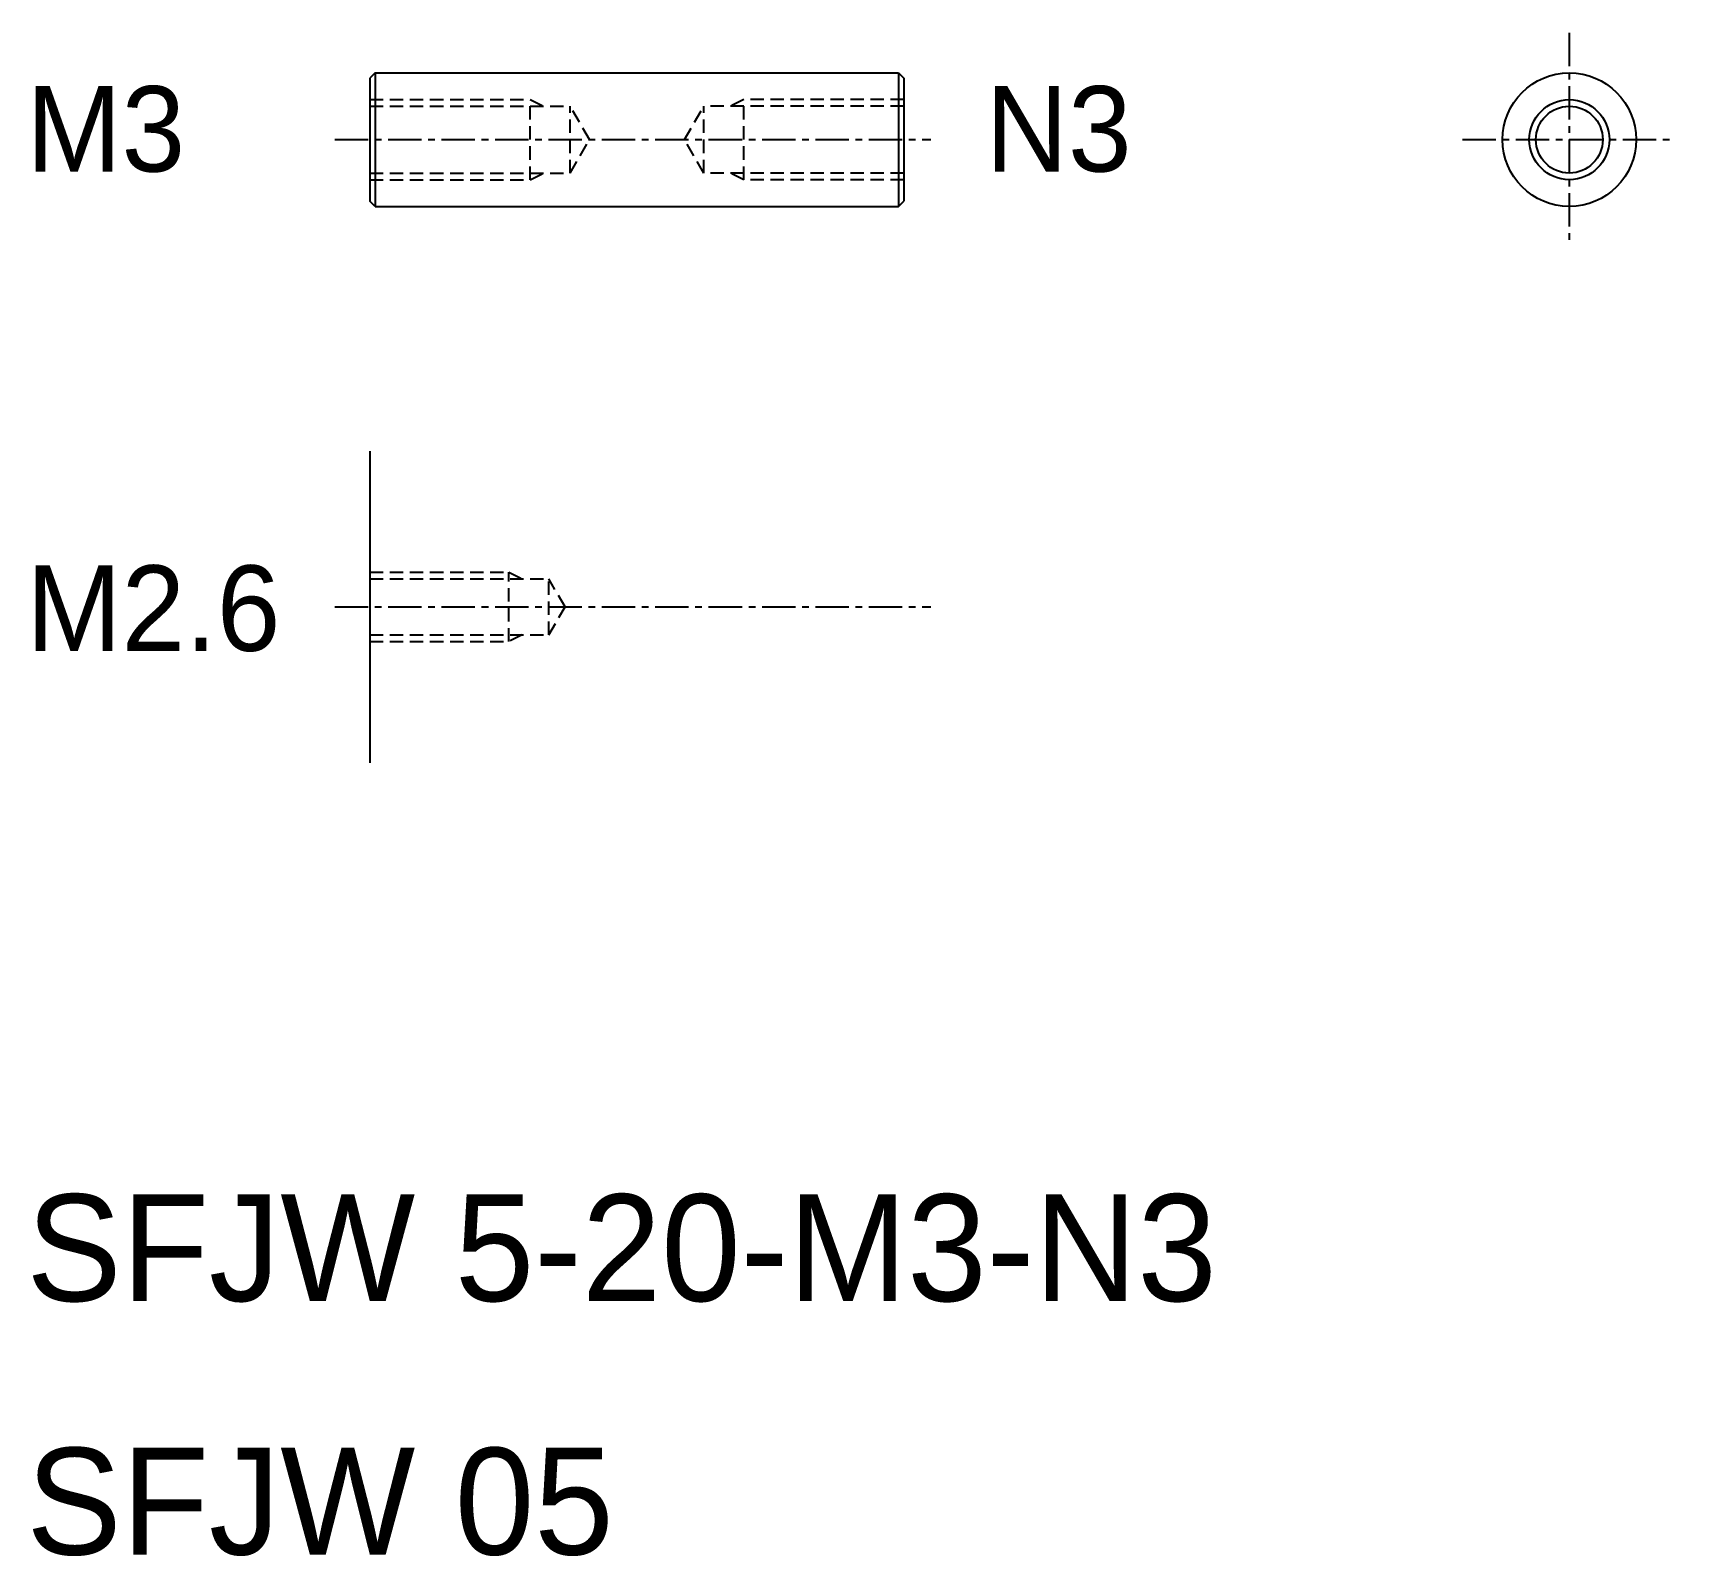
# Model space of a CAD drawing. Extents: x 64.6 to 126.1, y 75.2 to 132.3.
import ezdxf

# ---------------------------------------------------------------- set-up
doc = ezdxf.new("R2010")
doc.units = 0
doc.linetypes.add('CENTER', pattern=[2, 1.25, -0.25, 0.25, -0.25])
doc.linetypes.add('DASHED', pattern=[0.75, 0.5, -0.25])
doc.layers.get('0').update_dxf_attribs({"linetype": 'CONTINUOUS'})
doc.layers.add('CENTER', color=1, linetype='CENTER')

msp = doc.modelspace()

# ---------------------------------------------------------------- linework, layer by layer
at = {"color": 7, "linetype": 'CONTINUOUS'}
for p, q in [((77.381, 130.783), (77.181, 130.583)), ((77.181, 130.583), (77.181, 125.983)), ((77.381, 130.783), (77.381, 125.783)), ((77.381, 130.783), (96.981, 130.783)), ((96.981, 130.783), (96.981, 125.783)), ((96.981, 130.783), (97.181, 130.583)), ((97.181, 130.583), (97.181, 125.983)), ((77.381, 125.783), (77.181, 125.983)), ((77.381, 125.783), (96.981, 125.783)), ((96.981, 125.783), (97.181, 125.983)), ((77.181, 116.616), (77.181, 104.95))]:
    msp.add_line(p, q, dxfattribs=at)
at = {"color": 3, "linetype": 'DASHED'}
for p, q in [((77.181, 129.783), (83.181, 129.783)), ((77.181, 129.533), (84.681, 129.533)), ((83.181, 129.783), (83.681, 129.533)), ((83.181, 126.783), (83.181, 129.783)), ((84.681, 127.033), (84.681, 129.533)), ((85.403, 128.283), (84.681, 129.533)), ((88.959, 128.283), (89.681, 129.533)), ((97.181, 129.533), (89.681, 129.533)), ((89.681, 127.033), (89.681, 129.533)), ((91.181, 129.783), (90.681, 129.533)), ((97.181, 129.783), (91.181, 129.783)), ((91.181, 126.783), (91.181, 129.783)), ((84.681, 127.033), (85.403, 128.283)), ((89.681, 127.033), (88.959, 128.283)), ((77.181, 127.033), (84.681, 127.033)), ((77.181, 126.783), (83.181, 126.783)), ((83.181, 126.783), (83.681, 127.033)), ((97.181, 127.033), (89.681, 127.033)), ((91.181, 126.783), (90.681, 127.033)), ((97.181, 126.783), (91.181, 126.783)), ((77.181, 112.083), (82.381, 112.083)), ((82.381, 112.083), (82.881, 111.833)), ((82.381, 109.483), (82.381, 112.083)), ((77.181, 111.833), (83.881, 111.833)), ((83.881, 109.733), (83.881, 111.833)), ((84.487, 110.783), (83.881, 111.833)), ((83.881, 109.733), (84.487, 110.783)), ((77.181, 109.733), (83.881, 109.733)), ((82.881, 109.733), (82.381, 109.483)), ((77.181, 109.483), (82.381, 109.483))]:
    msp.add_line(p, q, dxfattribs=at)
for p, q in [((97.181, 129.533), (97.181, 129.533)), ((97.181, 128.283), (97.181, 128.283))]:
    msp.add_line(p, q)
at = {"color": 7, "linetype": 'CONTINUOUS'}
for radius in [2.5, 1.5]:
    msp.add_circle((122.097, 128.283), radius, dxfattribs=at)
at = {"color": 3, "linetype": 'CONTINUOUS'}
msp.add_circle((122.097, 128.283), 1.25, dxfattribs=at)
at = {"layer": 'CENTER', "color": 1, "linetype": 'CENTER'}
for p, q in [((122.097, 132.283), (122.097, 124.283)), ((75.866, 128.283), (98.181, 128.283)), ((118.097, 128.283), (126.097, 128.283)), ((75.866, 110.783), (98.181, 110.783))]:
    msp.add_line(p, q, dxfattribs=at)

# ---------------------------------------------------------------- texts
at = {"color": 7, "linetype": 'CONTINUOUS'}
for s, height, p in [('M3', 3.2, (64.316, 127.088)), ('N3', 3.2, (100.235, 127.088)), ('M2.6', 3.2, (64.316, 109.138)), ('SFJW 5-20-M3-N3', 4, (64.316, 84.786)), ('SFJW 05', 4, (64.316, 75.291))]:
    msp.add_text(s, height=height, dxfattribs=at).set_placement(p)

doc.saveas('drawing.dxf')
